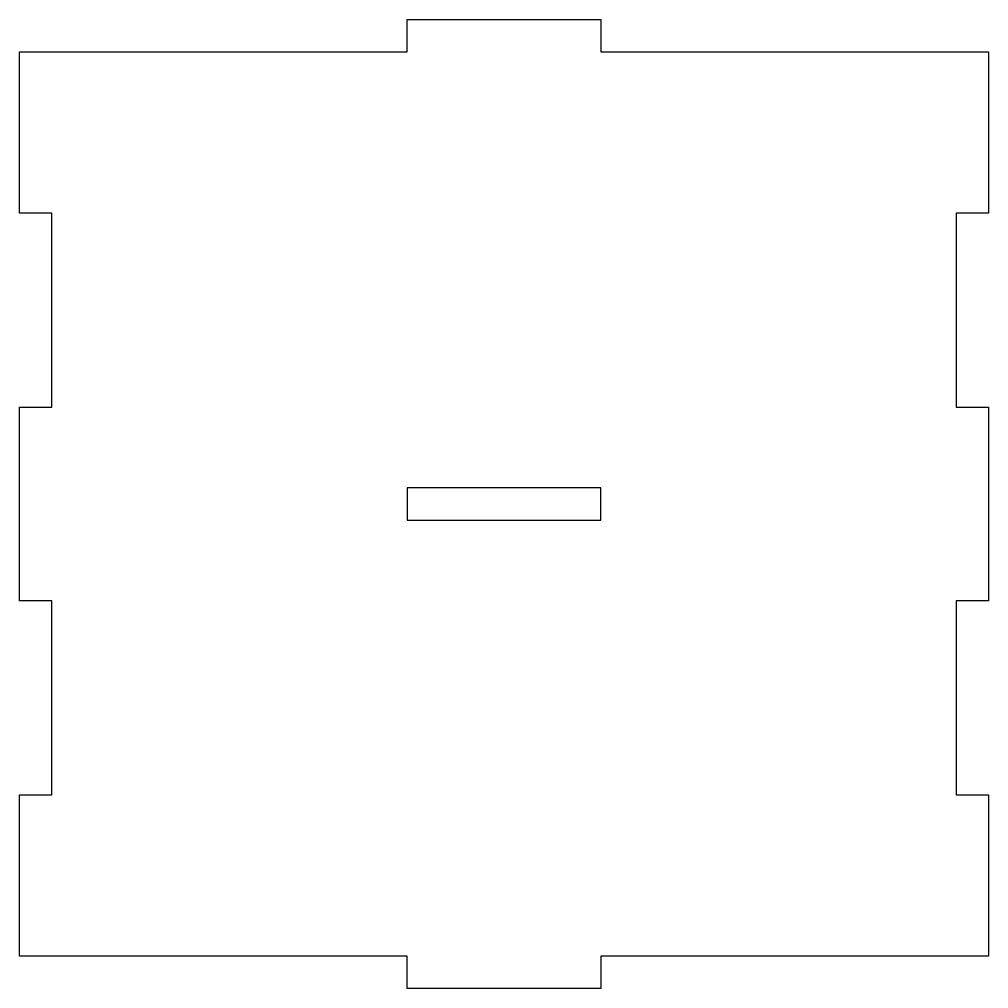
# Model space of a CAD drawing. Header units: millimetres. Extents: x -150 to 0, y -150 to 0.
import ezdxf

# ---------------------------------------------------------------- set-up
doc = ezdxf.new("R2010")
doc.units = ezdxf.units.MM
doc.layers.get('0').update_dxf_attribs({"linetype": 'CONTINUOUS'})

msp = doc.modelspace()

# ---------------------------------------------------------------- linework, layer by layer
for points in [[(-90, -145), (-150, -145), (-150, -120), (-145, -120), (-145, -90), (-150, -90), (-150, -60), (-145, -60), (-145, -30), (-150, -30), (-150, -5), (-90, -5), (-90, 0), (-60, 0), (-60, -5), (0, -5), (0, -30), (-5, -30), (-5, -60), (0, -60), (0, -90), (-5, -90), (-5, -120), (0, -120), (0, -145), (-60, -145), (-60, -150), (-90, -150)], [(-90, -72.5), (-90, -77.5), (-60, -77.5), (-60, -72.5)]]:
    msp.add_lwpolyline(points, close=True)

doc.saveas('drawing.dxf')
